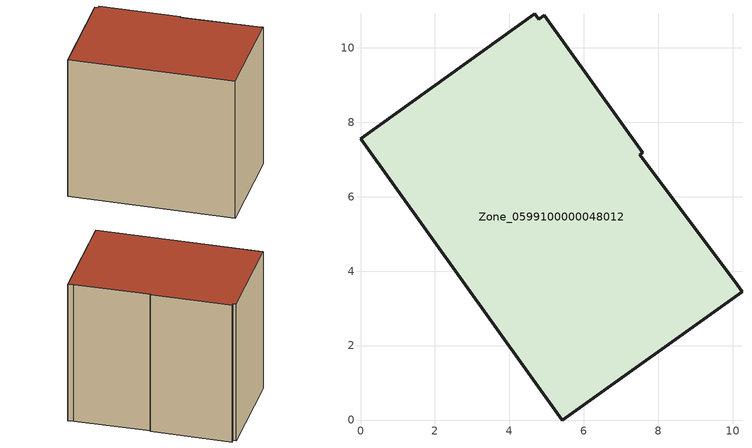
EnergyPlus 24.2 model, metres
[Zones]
Zone_0599100000048012
 floor ground (C_G): 4.79,10.76 4.94,10.87 7.58,7.18 7.5,7.13 10.05,3.72 10.25,3.45 5.42,0 0,7.56 4.67,10.91 z0
 wall outside (C_F): 5.42,0 10.25,3.45 10.05,3.72 7.5,7.13 7.58,7.18 4.94,10.87 4.79,10.76 4.67,10.91 0,7.56 5.42,0 z0:8.52
 roof outside (C_R): 4.94,10.87 4.79,10.76 4.67,10.91 0,7.56 5.42,0 10.25,3.45 10.05,3.72 7.5,7.13 7.58,7.18 z8.52
[BUILDING]
Pand.0599100000048012: North Axis=0; Terrain=City; Loads Convergence Tolerance Value=0.04; Temperature Convergence Tolerance Value=0.4; Solar Distribution=FullExterior; Maximum Number of Warmup Days=25; Minimum Number of Warmup Days=1
[Site:Location]
Rotterdam.The.Hague.AP_ZH_NLD Design_Conditions: Latitude=51.96; Longitude=4.45; Time Zone=1; Elevation=-4.5
[SITE:GROUNDTEMPERATURE:BUILDINGSURFACE]
18, 18, 18, 18, 18, 18, 18, 18, 18, 18, 18, 18
[MATERIAL] Thermal Absorptance=0.9; Solar Absorptance=0.7; Visible Absorptance=0.7
Name | Roughness | Thickness | Conductivity | Density | Specific Heat
G.TC.1975-1991 | MediumSmooth | 0.15 | 0.288461 | 540 | 1210
F.TC.1975-1991 | Rough | 0.3 | 0.230769 | 1920 | 840
R.TC.1975-1991 | MediumRough | 0.2 | 0.153846 | 1500 | 1000
[CONSTRUCTION]
C_G: G.TC.1975-1991
C_F: F.TC.1975-1991
C_R: R.TC.1975-1991
[ZONE]
Zone_0599100000048012: Type=1; Multiplier=1; Ceiling Height=Autocalculate; Volume=Autocalculate; Floor Area=autocalculate; Part of Total Floor Area=Yes
[ZONEINFILTRATION:DESIGNFLOWRATE]
Infil_Zone_0599100000048012: Zone or ZoneList or Space or SpaceList=Zone_0599100000048012; Schedule=AlwaysOn; Design Flow Rate Calculation Method=Flow/Area; Flow Rate per Floor Area=0.003; Constant Term Coefficient=1; Temperature Term Coefficient=0; Velocity Term Coefficient=0; Velocity Squared Term Coefficient=0
[HVACTEMPLATE:ZONE:IDEALLOADSAIRSYSTEM]
Zone_0599100000048012: Maximum Heating Supply Air Temperature=50; Minimum Cooling Supply Air Temperature=13; Maximum Heating Supply Air Humidity Ratio=0.0156; Minimum Cooling Supply Air Humidity Ratio=0.0077; Heating Limit=NoLimit; Cooling Limit=NoLimit; Dehumidification Control Type=ConstantSensibleHeatRatio; Cooling Sensible Heat Ratio=0.7; Dehumidification Setpoint=60; Humidification Control Type=None; Humidification Setpoint=30; Outdoor Air Method=None; Outdoor Air Flow Rate per Person=0.00944; Outdoor Air Flow Rate per Zone Floor Area=0; Outdoor Air Flow Rate per Zone=0; Demand Controlled Ventilation Type=None; Outdoor Air Economizer Type=NoEconomizer; Heat Recovery Type=None; Sensible Heat Recovery Effectiveness=0.7; Latent Heat Recovery Effectiveness=0.65
[ZONECONTROL:THERMOSTAT]
ThermostatControl_Zone_0599100000048012: Zone or ZoneList=Zone_0599100000048012; Control Type Schedule=DualSetpointControlType; Control 1=Thermostat_Zone_0599100000048012; Temperature Difference Between Cutout And Setpoint=0
[THERMOSTATSETPOINT:DUALSETPOINT]
Thermostat_Zone_0599100000048012: Heating Setpoint Temperature Schedule=HeatingSetpoint_Zone_0599100000048012; Cooling Setpoint Temperature Schedule=CoolingSetpoint_Zone_0599100000048012
[SCHEDULE:COMPACT]
HeatingSetpoint_Zone_0599100000048012: Through: 12/31, For: AllDays, Until: 24:00, 21
CoolingSetpoint_Zone_0599100000048012: Through: 12/31, For: AllDays, Until: 24:00, 24
DualSetpointControlType: Through: 12/31, For: AllDays, Until: 24:00, 4
AlwaysOn: Through: 12/31, For: AllDays, Until: 24:00, 1
